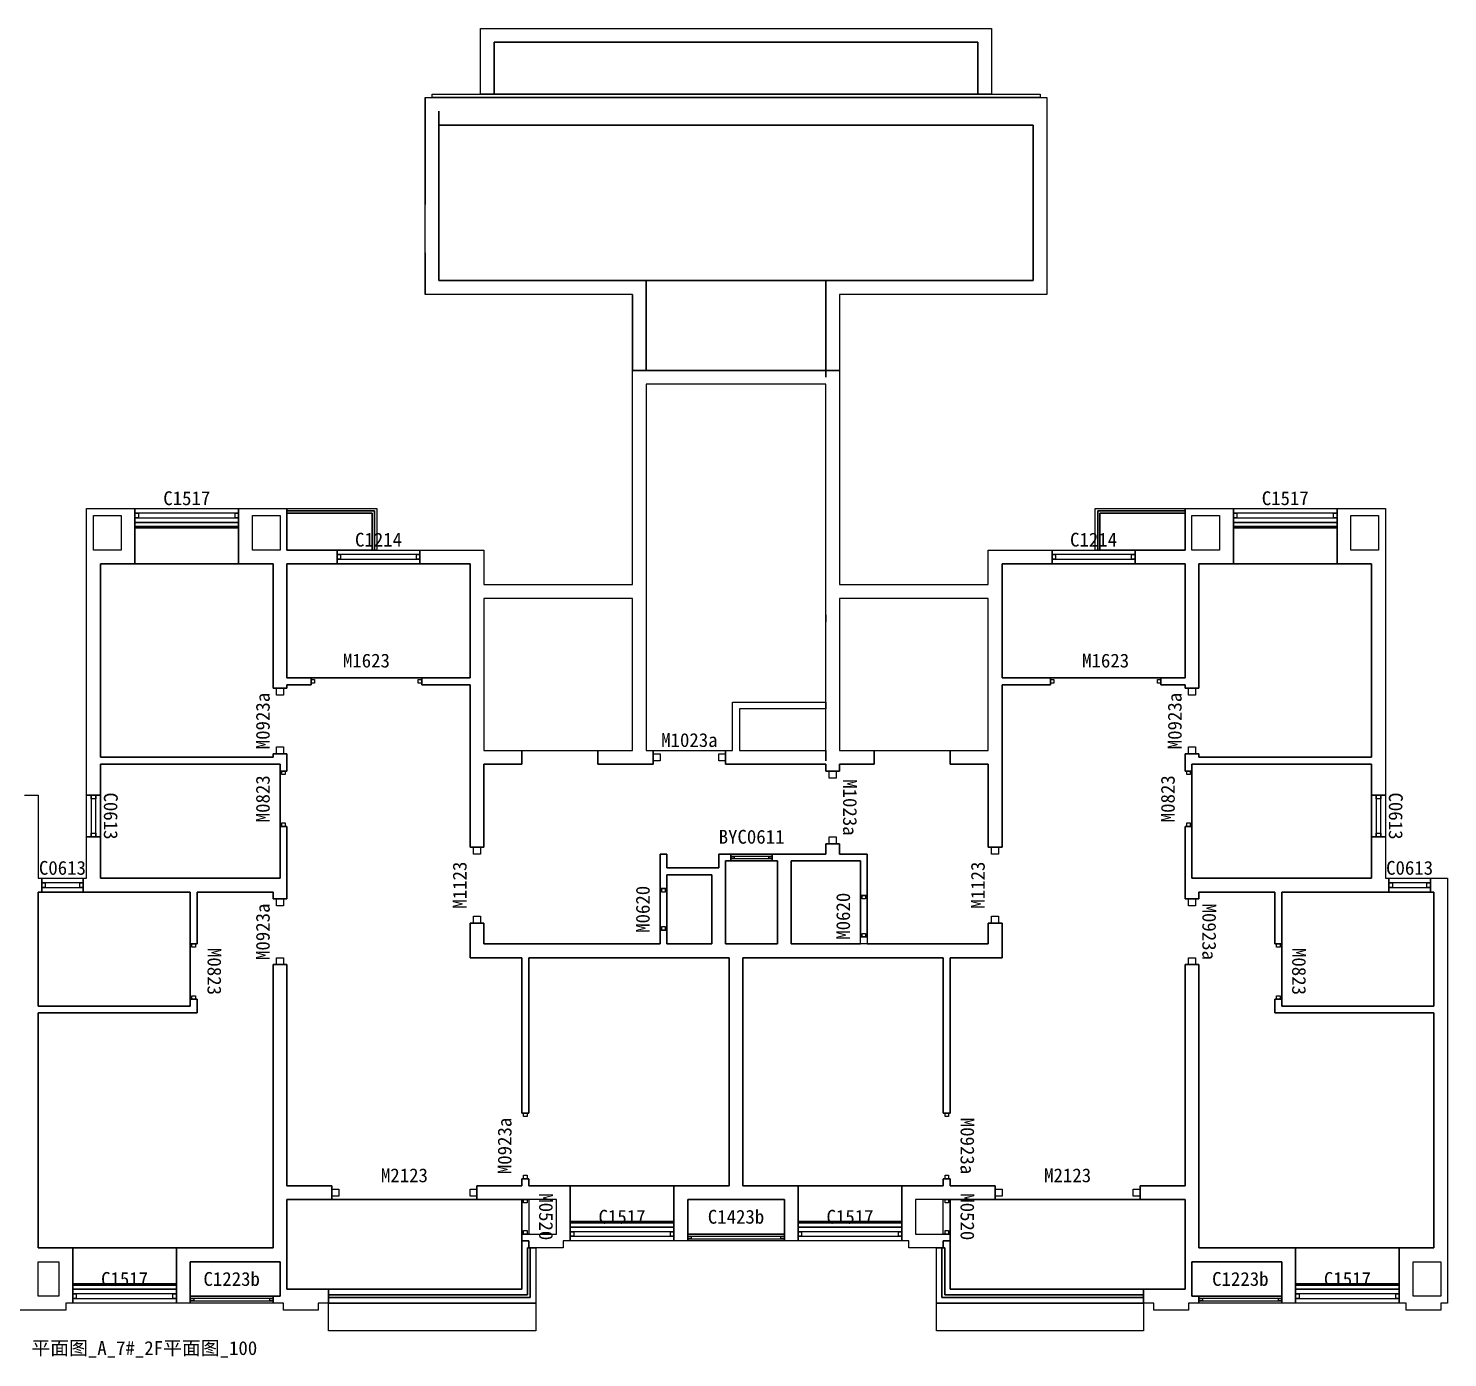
# Model space of a CAD drawing. Extents: x -200 to 40800, y -888 to 18350.
# Drawn here: x 20257 to 40800, y -888 to 18350 of the extents above; entities that cross this region are included whole.
import ezdxf
from ezdxf.enums import TextEntityAlignment as Align

# ---------------------------------------------------------------- set-up
doc = ezdxf.new("R2010")
doc.units = 0
doc.header["$LTSCALE"] = 1000
doc.header["$MEASUREMENT"] = 0
doc.layers.get('DEFPOINTS').update_dxf_attribs({"color": 8, "linetype": 'CONTINUOUS'})
for name, color, linetype in [('AE-FLOR', 151, 'CONTINUOUS'), ('AE-HDWR', 8, 'CONTINUOUS'), ('AE-WALL', 255, 'CONTINUOUS'), ('AE-WIND', 11, 'CONTINUOUS')]:
    doc.layers.add(name, color=color, linetype=linetype)
doc.layers.add('DEFPOINTS-1', color=8, linetype='CONTINUOUS', plot=False)
doc.styles.get("Standard").update_dxf_attribs({"font": 'Stfangso_1.ttf', "width": 0.7})

msp = doc.modelspace()

# ---------------------------------------------------------------- linework, layer by layer
at = {"layer": 'AE-FLOR', "linetype": 'Continuous'}
msp.add_line((31800, 9860), (31800, 9760), dxfattribs=at)
for points in [[(34000, 18150), (27000, 18150), (27000, 17400), (26800, 17400), (26800, 18350), (34200, 18350), (34200, 17400), (34000, 17400)], [(34000, 18150), (27000, 18150), (27000, 17400), (26800, 17400), (26800, 18350), (34200, 18350), (34200, 17400), (34000, 17400)], [(34000, 18150), (27000, 18150), (27000, 17400), (26800, 17400), (26800, 18350), (34200, 18350), (34200, 17400), (34000, 17400)], [(34000, 18150), (27000, 18150), (27000, 17400), (26800, 17400), (26800, 18350), (34200, 18350), (34200, 17400), (34000, 17400)], [(34000, 18150), (27000, 18150), (27000, 17400), (26800, 17400), (26800, 18350), (34200, 18350), (34200, 17400), (34000, 17400)], [(27000, 18150), (27000, 18150), (30500, 18150), (34000, 18150), (34000, 17400), (27000, 17400)], [(27000, 18150), (27000, 18150), (30500, 18150), (34000, 18150), (34000, 17400), (27000, 17400)], [(26000, 17350), (26000, 17350), (26000, 15800), (26000, 15800)], [(31800, 14700), (34800, 14700), (34800, 16950), (26200, 16950), (26200, 17150), (26200, 17150), (26200, 14700), (29200, 14700), (29200, 13400), (29000, 13400), (29000, 14500), (26000, 14500), (26000, 17350), (35000, 17350), (35000, 14500), (32000, 14500), (32000, 13400), (31800, 13400)], [(31800, 14700), (34800, 14700), (34800, 16950), (26200, 16950), (26200, 17150), (26200, 17150), (26200, 14700), (29200, 14700), (29200, 13400), (29000, 13400), (29000, 14500), (26000, 14500), (26000, 17350), (35000, 17350), (35000, 14500), (32000, 14500), (32000, 13400), (31800, 13400)], [(31800, 14700), (34800, 14700), (34800, 16950), (26200, 16950), (26200, 17150), (26200, 17150), (26200, 14700), (29200, 14700), (29200, 13400), (29000, 13400), (29000, 14500), (26000, 14500), (26000, 17350), (35000, 17350), (35000, 14500), (32000, 14500), (32000, 13400), (31800, 13400)], [(31800, 14700), (34800, 14700), (34800, 16950), (26200, 16950), (26200, 17150), (26200, 17150), (26200, 14700), (29200, 14700), (29200, 13400), (29000, 13400), (29000, 14500), (26000, 14500), (26000, 17350), (35000, 17350), (35000, 14500), (32000, 14500), (32000, 13400), (31800, 13400)], [(31800, 14700), (34800, 14700), (34800, 16950), (26200, 16950), (26200, 17150), (26200, 17150), (26200, 14700), (29200, 14700), (29200, 13400), (29000, 13400), (29000, 14500), (26000, 14500), (26000, 17350), (35000, 17350), (35000, 14500), (32000, 14500), (32000, 13400), (31800, 13400)], [(26100, 17400), (34900, 17400), (34900, 17350), (26100, 17350)], [(26200, 16950), (34800, 16950), (34800, 14700), (26200, 14700)], [(26200, 16950), (34800, 16950), (34800, 14700), (26200, 14700)], [(34800, 16950), (34800, 16950), (34800, 15800), (34800, 15800)], [(26000, 15100), (26000, 15100), (26000, 14500), (26000, 14500)], [(34800, 15100), (34800, 15100), (34800, 14700), (34800, 14700)], [(29200, 14700), (29200, 14700), (31800, 14700), (31800, 13400), (29200, 13400)], [(29200, 14700), (29200, 14700), (31800, 14700), (31800, 13400), (29200, 13400)], [(31800, 14700), (31800, 14700), (31800, 13400), (31800, 13304)], [(29000, 14500), (29000, 14500), (29000, 13400), (29000, 13400)], [(21800, 11400), (23300, 11400), (23300, 11333), (21800, 11333)], [(25265, 11365), (24000, 11365), (24000, 11400), (25300, 11400), (25300, 10800), (25265, 10800)], [(25265, 11365), (24000, 11365), (24000, 11400), (25300, 11400), (25300, 10800), (25265, 10800)], [(24000, 11335), (25235, 11335), (25235, 10800), (24000, 10800)], [(24000, 11335), (25235, 11335), (25235, 10800), (24000, 10800)], [(35700, 11400), (37000, 11400), (37000, 11365), (35735, 11365), (35735, 10800), (35700, 10800)], [(35700, 11400), (37000, 11400), (37000, 11365), (35735, 11365), (35735, 10800), (35700, 10800)], [(35765, 11335), (37000, 11335), (37000, 10800), (35765, 10800)], [(35765, 11335), (37000, 11335), (37000, 10800), (35765, 10800)], [(37700, 11400), (39200, 11400), (39200, 11333), (37700, 11333)], [(21800, 11267), (23300, 11267), (23300, 11200), (21800, 11200)], [(21800, 11200), (23300, 11200), (23300, 11140), (21800, 11140)], [(21800, 11200), (23300, 11200), (23300, 11140), (21800, 11140)], [(21800, 11200), (23300, 11200), (23300, 11140), (21800, 11140)], [(21800, 11200), (23300, 11200), (23300, 11140), (21800, 11140)], [(21800, 11200), (23300, 11200), (23300, 11140), (21800, 11140)], [(21800, 10600), (21800, 11120), (23300, 11120), (23300, 10600)], [(21800, 10600), (21800, 11120), (23300, 11120), (23300, 10600)], [(21800, 10600), (21800, 11120), (23300, 11120), (23300, 10600)], [(21800, 10600), (21800, 11120), (23300, 11120), (23300, 10600)], [(21800, 10600), (21800, 11120), (23300, 11120), (23300, 10600)], [(37700, 11267), (39200, 11267), (39200, 11200), (37700, 11200)], [(37700, 11200), (39200, 11200), (39200, 11140), (37700, 11140)], [(37700, 11200), (39200, 11200), (39200, 11140), (37700, 11140)], [(37700, 11200), (39200, 11200), (39200, 11140), (37700, 11140)], [(37700, 11200), (39200, 11200), (39200, 11140), (37700, 11140)], [(37700, 11200), (39200, 11200), (39200, 11140), (37700, 11140)], [(37700, 10600), (37700, 11120), (39200, 11120), (39200, 10600)], [(37700, 10600), (37700, 11120), (39200, 11120), (39200, 10600)], [(37700, 10600), (37700, 11120), (39200, 11120), (39200, 10600)], [(37700, 10600), (37700, 11120), (39200, 11120), (39200, 10600)], [(37700, 10600), (37700, 11120), (39200, 11120), (39200, 10600)], [(24725, 10800), (25925, 10800), (25925, 10733), (24725, 10733)], [(35075, 10800), (36275, 10800), (36275, 10733), (35075, 10733)], [(37200, 4800), (37000, 4800), (37000, 1600), (36350, 1600), (36350, 1400), (34250, 1400), (34250, 1600), (33600, 1600), (33600, 1700), (33500, 1700), (33500, 1600), (31400, 1600), (30600, 1600), (30600, 4900), (33500, 4900), (33500, 2650), (33600, 2650), (33600, 4900), (34350, 4900), (34350, 5400), (34150, 5400), (34150, 5100), (31300, 5100), (31300, 6300), (32300, 6300), (32300, 5200), (32400, 5200), (32400, 6400), (32000, 6400), (32000, 6550), (31800, 6550), (31800, 6400), (30250, 6400), (30250, 6200), (29500, 6200), (29500, 6400), (29400, 6400), (29400, 5100), (26850, 5100), (26850, 5400), (26650, 5400), (26650, 4900), (27400, 4900), (27400, 2650), (27500, 2650), (27500, 4900), (30400, 4900), (30400, 1600), (28100, 1600), (27500, 1600), (27500, 1700), (27400, 1700), (27400, 1600), (26750, 1600), (26750, 1400), (24650, 1400), (24650, 1600), (24000, 1600), (24000, 4800), (23800, 4800), (23800, 700), (20400, 700), (20400, 4100), (22700, 4100), (22700, 4300), (22600, 4300), (22600, 5100), (22700, 5100), (22700, 5850), (23800, 5850), (23800, 5750), (24000, 5750), (24000, 6800), (23900, 6800), (23900, 7600), (24000, 7600), (24000, 7850), (23800, 7850), (23800, 7800), (21300, 7800), (21300, 10600), (23800, 10600), (23800, 8800), (24000, 8800), (24000, 8850), (24350, 8850), (24350, 8950), (25950, 8950), (25950, 8850), (26650, 8850), (26650, 6500), (26850, 6500), (26850, 7700), (27400, 7700), (27400, 7900), (28500, 7900), (28500, 7700), (29300, 7700), (29300, 7900), (30350, 7900), (30350, 7700), (31800, 7700), (31800, 7600), (32000, 7600), (32000, 7700), (32500, 7700), (32500, 7900), (33600, 7900), (33600, 7700), (34150, 7700), (34150, 6500), (34350, 6500), (34350, 8850), (35050, 8850), (35050, 8950), (36650, 8950), (36650, 8850), (37000, 8850), (37000, 8800), (37200, 8800), (37200, 10600), (39700, 10600), (39700, 7800), (37200, 7800), (37200, 7850), (37000, 7850), (37000, 7600), (37100, 7600), (37100, 6800), (37000, 6800), (37000, 5750), (37200, 5750), (37200, 5850), (38300, 5850), (38300, 5100), (38400, 5100), (38400, 4300), (38300, 4300), (38300, 4100), (40600, 4100), (40600, 700), (37200, 700)], [(37200, 4800), (37000, 4800), (37000, 1600), (36350, 1600), (36350, 1400), (34250, 1400), (34250, 1600), (33600, 1600), (33600, 1700), (33500, 1700), (33500, 1600), (31400, 1600), (30600, 1600), (30600, 4900), (33500, 4900), (33500, 2650), (33600, 2650), (33600, 4900), (34350, 4900), (34350, 5400), (34150, 5400), (34150, 5100), (31300, 5100), (31300, 6300), (32300, 6300), (32300, 5200), (32400, 5200), (32400, 6400), (32000, 6400), (32000, 6550), (31800, 6550), (31800, 6400), (30250, 6400), (30250, 6200), (29500, 6200), (29500, 6400), (29400, 6400), (29400, 5100), (26850, 5100), (26850, 5400), (26650, 5400), (26650, 4900), (27400, 4900), (27400, 2650), (27500, 2650), (27500, 4900), (30400, 4900), (30400, 1600), (28100, 1600), (27500, 1600), (27500, 1700), (27400, 1700), (27400, 1600), (26750, 1600), (26750, 1400), (24650, 1400), (24650, 1600), (24000, 1600), (24000, 4800), (23800, 4800), (23800, 700), (20400, 700), (20400, 4100), (22700, 4100), (22700, 4300), (22600, 4300), (22600, 5100), (22700, 5100), (22700, 5850), (23800, 5850), (23800, 5750), (24000, 5750), (24000, 6800), (23900, 6800), (23900, 7600), (24000, 7600), (24000, 7850), (23800, 7850), (23800, 7800), (21300, 7800), (21300, 10600), (23800, 10600), (23800, 8800), (24000, 8800), (24000, 8850), (24350, 8850), (24350, 8950), (25950, 8950), (25950, 8850), (26650, 8850), (26650, 6500), (26850, 6500), (26850, 7700), (27400, 7700), (27400, 7900), (28500, 7900), (28500, 7700), (29300, 7700), (29300, 7900), (30350, 7900), (30350, 7700), (31800, 7700), (31800, 7600), (32000, 7600), (32000, 7700), (32500, 7700), (32500, 7900), (33600, 7900), (33600, 7700), (34150, 7700), (34150, 6500), (34350, 6500), (34350, 8850), (35050, 8850), (35050, 8950), (36650, 8950), (36650, 8850), (37000, 8850), (37000, 8800), (37200, 8800), (37200, 10600), (39700, 10600), (39700, 7800), (37200, 7800), (37200, 7850), (37000, 7850), (37000, 7600), (37100, 7600), (37100, 6800), (37000, 6800), (37000, 5750), (37200, 5750), (37200, 5850), (38300, 5850), (38300, 5100), (38400, 5100), (38400, 4300), (38300, 4300), (38300, 4100), (40600, 4100), (40600, 700), (37200, 700)], [(24000, 10600), (26650, 10600), (26650, 8950), (24000, 8950)], [(24000, 10600), (26650, 10600), (26650, 8950), (24000, 8950)], [(24725, 10667), (25925, 10667), (25925, 10600), (24725, 10600)], [(34350, 10600), (37000, 10600), (37000, 8950), (34350, 8950)], [(34350, 10600), (37000, 10600), (37000, 8950), (34350, 8950)], [(35075, 10667), (36275, 10667), (36275, 10600), (35075, 10600)], [(21300, 7700), (23900, 7700), (23900, 6050), (21300, 6050)], [(37100, 7700), (39700, 7700), (39700, 6050), (37100, 6050)], [(21100, 7250), (21167, 7250), (21167, 6650), (21100, 6650)], [(21233, 7250), (21300, 7250), (21300, 6650), (21233, 6650)], [(39700, 7250), (39767, 7250), (39767, 6650), (39700, 6650)], [(39833, 7250), (39900, 7250), (39900, 6650), (39833, 6650)], [(30425, 6400), (31025, 6400), (31025, 6366), (30425, 6366)], [(30350, 6300), (31100, 6300), (31100, 5100), (30350, 5100)], [(30350, 6300), (31100, 6300), (31100, 5100), (30350, 5100)], [(30425, 6334), (31025, 6334), (31025, 6300), (30425, 6300)], [(20450, 6050), (21050, 6050), (21050, 5983), (20450, 5983)], [(29500, 6100), (30150, 6100), (30150, 5100), (29500, 5100)], [(29500, 6100), (30150, 6100), (30150, 5100), (29500, 5100)], [(39950, 6050), (40550, 6050), (40550, 5983), (39950, 5983)], [(20400, 5850), (22600, 5850), (22600, 4200), (20400, 4200)], [(20450, 5917), (21050, 5917), (21050, 5850), (20450, 5850)], [(29400, 5900), (29500, 5900), (29500, 5300), (29400, 5300)], [(32300, 5800), (32400, 5800), (32400, 5200), (32300, 5200)], [(38400, 5850), (40600, 5850), (40600, 4200), (38400, 4200)], [(39950, 5917), (40550, 5917), (40550, 5850), (39950, 5850)], [(28100, 1000), (28100, 1600), (29600, 1600), (29600, 1080), (28100, 1080), (28100, 1060), (29600, 1060), (29600, 1000)], [(28100, 1000), (28100, 1600), (29600, 1600), (29600, 1080), (28100, 1080), (28100, 1060), (29600, 1060), (29600, 1000)], [(28100, 1000), (28100, 1600), (29600, 1600), (29600, 1080), (28100, 1080), (28100, 1060), (29600, 1060), (29600, 1000)], [(28100, 1000), (28100, 1600), (29600, 1600), (29600, 1080), (28100, 1080), (28100, 1060), (29600, 1060), (29600, 1000)], [(28100, 1000), (28100, 1600), (29600, 1600), (29600, 1080), (28100, 1080), (28100, 1060), (29600, 1060), (29600, 1000)], [(31400, 1600), (32900, 1600), (32900, 1080), (31400, 1080)], [(31400, 1600), (32900, 1600), (32900, 1080), (31400, 1080)], [(31400, 1600), (32900, 1600), (32900, 1080), (31400, 1080)], [(31400, 1600), (32900, 1600), (32900, 1080), (31400, 1080)], [(31400, 1600), (32900, 1600), (32900, 1080), (31400, 1080)], [(24000, 1400), (27400, 1400), (27400, 700), (27400, 100), (24000, 100)], [(24000, 1400), (27400, 1400), (27400, 700), (27400, 100), (24000, 100)], [(27400, 1399), (27500, 1399), (27500, 900), (27400, 900)], [(29800, 1400), (31200, 1400), (31200, 900), (29800, 900)], [(29800, 1400), (31200, 1400), (31200, 900), (29800, 900)], [(33500, 1399), (33600, 1399), (33600, 900), (33500, 900)], [(33600, 1400), (37000, 1400), (37000, 100), (33600, 100)], [(33600, 1400), (37000, 1400), (37000, 100), (33600, 100)], [(31400, 1000), (31400, 1060), (32900, 1060), (32900, 1000)], [(31400, 1000), (31400, 1060), (32900, 1060), (32900, 1000)], [(31400, 1000), (31400, 1060), (32900, 1060), (32900, 1000)], [(31400, 1000), (31400, 1060), (32900, 1060), (32900, 1000)], [(31400, 1000), (31400, 1060), (32900, 1060), (32900, 1000)], [(28100, 1000), (29600, 1000), (29600, 933), (28100, 933)], [(28100, 867), (29600, 867), (29600, 800), (28100, 800)], [(29800, 900), (31200, 900), (31200, 866), (29800, 866)], [(29800, 900), (31200, 900), (31200, 866), (29800, 866)], [(29800, 900), (31200, 900), (31200, 866), (29800, 866)], [(29800, 900), (31200, 900), (31200, 866), (29800, 866)], [(29800, 900), (31200, 900), (31200, 866), (29800, 866)], [(29800, 833), (31200, 833), (31200, 800), (31200, 800), (29800, 800)], [(29800, 833), (31200, 833), (31200, 800), (31200, 800), (29800, 800)], [(29800, 833), (31200, 833), (31200, 800), (31200, 800), (29800, 800)], [(29800, 833), (31200, 833), (31200, 800), (31200, 800), (29800, 800)], [(29800, 833), (31200, 833), (31200, 800), (31200, 800), (29800, 800)], [(31400, 1000), (32900, 1000), (32900, 933), (31400, 933)], [(31400, 867), (32900, 867), (32900, 800), (31400, 800)], [(20900, 100), (20900, 700), (22400, 700), (22400, 180), (20900, 180), (20900, 160), (22400, 160), (22400, 100)], [(20900, 100), (20900, 700), (22400, 700), (22400, 180), (20900, 180), (20900, 160), (22400, 160), (22400, 100)], [(20900, 100), (20900, 700), (22400, 700), (22400, 180), (20900, 180), (20900, 160), (22400, 160), (22400, 100)], [(20900, 100), (20900, 700), (22400, 700), (22400, 180), (20900, 180), (20900, 160), (22400, 160), (22400, 100)], [(20900, 100), (20900, 700), (22400, 700), (22400, 180), (20900, 180), (20900, 160), (22400, 160), (22400, 100)], [(24600, 100), (27400, 100), (27400, 800), (27500, 800), (27500, 700), (27480, 700), (27480, 20), (24600, 20)], [(24600, 100), (27400, 100), (27400, 800), (27500, 800), (27500, 700), (27480, 700), (27480, 20), (24600, 20)], [(24600, 100), (27400, 100), (27400, 800), (27500, 800), (27500, 700), (27480, 700), (27480, 20), (24600, 20)], [(24600, 100), (27400, 100), (27400, 800), (27500, 800), (27500, 700), (27480, 700), (27480, 20), (24600, 20)], [(24600, 100), (27400, 100), (27400, 800), (27500, 800), (27500, 700), (27480, 700), (27480, 20), (24600, 20)], [(24600, -20), (27520, -20), (27520, 700), (27600, 700), (27600, -100), (24600, -100)], [(24600, -20), (27520, -20), (27520, 700), (27600, 700), (27600, -100), (24600, -100)], [(24600, -20), (27520, -20), (27520, 700), (27600, 700), (27600, -100), (24600, -100)], [(24600, -20), (27520, -20), (27520, 700), (27600, 700), (27600, -100), (24600, -100)], [(24600, -20), (27520, -20), (27520, 700), (27600, 700), (27600, -100), (24600, -100)], [(33400, 700), (33480, 700), (33480, -20), (36400, -20), (36400, -100), (33400, -100)], [(33400, 700), (33480, 700), (33480, -20), (36400, -20), (36400, -100), (33400, -100)], [(33400, 700), (33480, 700), (33480, -20), (36400, -20), (36400, -100), (33400, -100)], [(33400, 700), (33480, 700), (33480, -20), (36400, -20), (36400, -100), (33400, -100)], [(33400, 700), (33480, 700), (33480, -20), (36400, -20), (36400, -100), (33400, -100)], [(33520, 700), (33500, 700), (33500, 800), (33600, 800), (33600, 100), (36400, 100), (36400, 20), (33520, 20)], [(33520, 700), (33500, 700), (33500, 800), (33600, 800), (33600, 100), (36400, 100), (36400, 20), (33520, 20)], [(33520, 700), (33500, 700), (33500, 800), (33600, 800), (33600, 100), (36400, 100), (36400, 20), (33520, 20)], [(33520, 700), (33500, 700), (33500, 800), (33600, 800), (33600, 100), (36400, 100), (36400, 20), (33520, 20)], [(33520, 700), (33500, 700), (33500, 800), (33600, 800), (33600, 100), (36400, 100), (36400, 20), (33520, 20)], [(38600, 700), (40100, 700), (40100, 180), (38600, 180)], [(38600, 700), (40100, 700), (40100, 180), (38600, 180)], [(38600, 700), (40100, 700), (40100, 180), (38600, 180)], [(38600, 700), (40100, 700), (40100, 180), (38600, 180)], [(38600, 700), (40100, 700), (40100, 180), (38600, 180)], [(22600, 500), (23900, 500), (23900, 0), (22600, 0)], [(22600, 500), (23900, 500), (23900, 0), (22600, 0)], [(37100, 500), (38400, 500), (38400, 0), (37100, 0)], [(37100, 500), (38400, 500), (38400, 0), (37100, 0)], [(20900, 100), (22400, 100), (22400, 33), (20900, 33)], [(20900, 100), (22400, 100), (22400, 33), (20900, 33)], [(20900, 100), (22400, 100), (22400, 33), (20900, 33)], [(20900, 100), (22400, 100), (22400, 33), (20900, 33)], [(20900, 100), (22400, 100), (22400, 33), (20900, 33)], [(22601, 0), (23800, 0), (23800, -34), (22601, -34)], [(22601, 0), (23800, 0), (23800, -34), (22601, -34)], [(22601, 0), (23800, 0), (23800, -34), (22601, -34)], [(22601, 0), (23800, 0), (23800, -34), (22601, -34)], [(22601, 0), (23800, 0), (23800, -34), (22601, -34)], [(37200, 0), (38399, 0), (38399, -34), (37200, -34)], [(37200, 0), (38399, 0), (38399, -34), (37200, -34)], [(37200, 0), (38399, 0), (38399, -34), (37200, -34)], [(37200, 0), (38399, 0), (38399, -34), (37200, -34)], [(37200, 0), (38399, 0), (38399, -34), (37200, -34)], [(38600, 100), (38600, 160), (40100, 160), (40100, 100)], [(38600, 100), (38600, 160), (40100, 160), (40100, 100)], [(38600, 100), (38600, 160), (40100, 160), (40100, 100)], [(38600, 100), (38600, 160), (40100, 160), (40100, 100)], [(38600, 100), (38600, 160), (40100, 160), (40100, 100)], [(38600, 100), (40100, 100), (40100, 33), (38600, 33)], [(38600, 100), (40100, 100), (40100, 33), (38600, 33)], [(38600, 100), (40100, 100), (40100, 33), (38600, 33)], [(38600, 100), (40100, 100), (40100, 33), (38600, 33)], [(38600, 100), (40100, 100), (40100, 33), (38600, 33)], [(20900, -100), (20900, -33), (22400, -33), (22400, -100)], [(20900, -100), (20900, -33), (22400, -33), (22400, -100)], [(20900, -100), (20900, -33), (22400, -33), (22400, -100)], [(20900, -100), (20900, -33), (22400, -33), (22400, -100)], [(20900, -100), (20900, -33), (22400, -33), (22400, -100)], [(22601, -67), (23800, -67), (23800, -100), (22601, -100)], [(22601, -67), (23800, -67), (23800, -100), (22601, -100)], [(22601, -67), (23800, -67), (23800, -100), (22601, -100)], [(22601, -67), (23800, -67), (23800, -100), (22601, -100)], [(22601, -67), (23800, -67), (23800, -100), (22601, -100)], [(24600, -100), (27600, -100), (27600, -500), (24600, -500)], [(24600, -100), (27600, -100), (27600, -500), (24600, -500)], [(24600, -100), (27600, -100), (27600, -500), (24600, -500)], [(24600, -100), (27600, -100), (27600, -500), (24600, -500)], [(24600, -100), (27600, -100), (27600, -500), (24600, -500)], [(33400, -100), (36400, -100), (36400, -500), (33400, -500)], [(33400, -100), (36400, -100), (36400, -500), (33400, -500)], [(33400, -100), (36400, -100), (36400, -500), (33400, -500)], [(33400, -100), (36400, -100), (36400, -500), (33400, -500)], [(33400, -100), (36400, -100), (36400, -500), (33400, -500)], [(37200, -67), (38399, -67), (38399, -100), (37200, -100)], [(37200, -67), (38399, -67), (38399, -100), (37200, -100)], [(37200, -67), (38399, -67), (38399, -100), (37200, -100)], [(37200, -67), (38399, -67), (38399, -100), (37200, -100)], [(37200, -67), (38399, -67), (38399, -100), (37200, -100)], [(38600, -100), (38600, -33), (40100, -33), (40100, -100)], [(38600, -100), (38600, -33), (40100, -33), (40100, -100)], [(38600, -100), (38600, -33), (40100, -33), (40100, -100)], [(38600, -100), (38600, -33), (40100, -33), (40100, -100)], [(38600, -100), (38600, -33), (40100, -33), (40100, -100)]]:
    msp.add_lwpolyline(points, close=True, dxfattribs=at)
at = {"layer": 'AE-HDWR', "linetype": 'Continuous'}
for points in [[(25235, 11335), (24000, 11335), (24000, 11365), (25265, 11365), (25265, 10800), (25235, 10800)], [(35735, 11365), (37000, 11365), (37000, 11335), (35765, 11335), (35765, 10800), (35735, 10800)], [(21800, 11140), (23300, 11140), (23300, 11120), (21800, 11120)], [(37700, 11140), (39200, 11140), (39200, 11120), (37700, 11120)], [(28100, 1080), (29600, 1080), (29600, 1060), (28100, 1060)], [(31400, 1080), (32900, 1080), (32900, 1060), (31400, 1060)], [(24600, 20), (27480, 20), (27480, 700), (27520, 700), (27520, -20), (24600, -20)], [(33480, 700), (33520, 700), (33520, 20), (36400, 20), (36400, -20), (33480, -20)], [(20900, 180), (22400, 180), (22400, 160), (20900, 160)], [(38600, 180), (40100, 180), (40100, 160), (38600, 160)]]:
    msp.add_lwpolyline(points, close=True, dxfattribs=at)
at = {"layer": 'AE-WALL', "linetype": 'Continuous'}
for points in [[(34150, 7700), (33600, 7700), (33600, 7900), (34150, 7900), (34150, 10100), (32000, 10100), (32000, 7900), (32500, 7900), (32500, 7700), (32000, 7700), (32000, 7600), (31800, 7600), (31800, 7700), (30350, 7700), (30350, 7900), (30450, 7900), (30450, 8600), (31800, 8600), (31800, 8500), (30550, 8500), (30550, 7900), (31800, 7900), (31800, 7750), (31800, 7750), (31800, 10100), (31800, 10100), (31800, 13200), (29200, 13200), (29200, 7900), (29300, 7900), (29300, 7700), (28500, 7700), (28500, 7900), (29000, 7900), (29000, 10100), (26850, 10100), (26850, 7900), (27400, 7900), (27400, 7700), (26850, 7700), (26850, 6500), (26650, 6500), (26650, 8850), (25950, 8850), (25950, 8950), (26650, 8950), (26650, 10600), (25925, 10600), (25925, 10800), (26850, 10800), (26850, 10300), (29000, 10300), (29000, 13400), (32000, 13400), (32000, 10300), (34150, 10300), (34150, 10800), (35075, 10800), (35075, 10600), (34350, 10600), (34350, 8950), (35050, 8950), (35050, 8850), (34350, 8850), (34350, 6500), (34150, 6500)], [(21100, 11400), (21800, 11400), (21800, 10600), (21300, 10600), (21300, 7800), (23800, 7800), (23800, 7850), (24000, 7850), (24000, 7600), (23900, 7600), (23900, 7700), (21300, 7700), (21300, 7250), (21100, 7250)], [(21200, 11300), (21600, 11300), (21600, 10800), (21200, 10800)], [(23800, 10600), (23300, 10600), (23300, 11400), (24000, 11400), (24000, 10800), (24725, 10800), (24725, 10600), (24000, 10600), (24000, 8950), (24350, 8950), (24350, 8850), (24000, 8850), (24000, 8800), (23800, 8800)], [(23500, 11300), (23900, 11300), (23900, 10800), (23500, 10800)], [(37000, 8850), (36650, 8850), (36650, 8950), (37000, 8950), (37000, 10600), (36275, 10600), (36275, 10800), (37000, 10800), (37000, 11400), (37700, 11400), (37700, 10600), (37200, 10600), (37200, 8800), (37000, 8800)], [(39700, 7700), (37100, 7700), (37100, 7600), (37000, 7600), (37000, 7850), (37200, 7850), (37200, 7800), (39700, 7800), (39700, 10600), (39200, 10600), (39200, 11400), (39900, 11400), (39900, 7250), (39700, 7250)], [(37100, 11300), (37500, 11300), (37500, 10800), (37100, 10800)], [(39400, 11300), (39800, 11300), (39800, 10800), (39400, 10800)], [(22600, 5850), (21050, 5850), (21050, 6050), (21100, 6050), (21100, 6650), (21300, 6650), (21300, 6050), (23900, 6050), (23900, 6800), (24000, 6800), (24000, 5750), (23800, 5750), (23800, 5850), (22700, 5850), (22700, 5100), (22600, 5100)], [(38300, 5850), (37200, 5850), (37200, 5750), (37000, 5750), (37000, 6800), (37100, 6800), (37100, 6050), (39700, 6050), (39700, 6650), (39900, 6650), (39900, 6050), (39950, 6050), (39950, 5850), (38400, 5850), (38400, 5100), (38300, 5100)], [(31200, 1400), (29800, 1400), (29800, 800), (29600, 800), (29600, 1600), (30400, 1600), (30400, 4900), (27500, 4900), (27500, 2650), (27400, 2650), (27400, 4900), (26650, 4900), (26650, 5400), (26850, 5400), (26850, 5100), (29400, 5100), (29400, 5300), (29500, 5300), (29500, 5100), (30150, 5100), (30150, 6100), (29500, 6100), (29500, 5900), (29400, 5900), (29400, 6400), (29500, 6400), (29500, 6200), (30250, 6200), (30250, 6400), (30425, 6400), (30425, 6300), (30350, 6300), (30350, 5100), (31100, 5100), (31100, 6300), (31025, 6300), (31025, 6400), (31800, 6400), (31800, 6550), (32000, 6550), (32000, 6400), (32400, 6400), (32400, 5800), (32300, 5800), (32300, 6300), (31300, 6300), (31300, 5100), (32300, 5100), (32300, 5200), (32400, 5200), (32400, 5100), (34150, 5100), (34150, 5400), (34350, 5400), (34350, 4900), (33600, 4900), (33600, 2650), (33500, 2650), (33500, 4900), (30600, 4900), (30600, 1600), (31400, 1600), (31400, 800), (31200, 800)], [(40200, -100), (40100, -100), (40100, 700), (40600, 700), (40600, 4100), (38300, 4100), (38300, 4300), (38400, 4300), (38400, 4200), (40600, 4200), (40600, 5850), (40550, 5850), (40550, 6050), (40800, 6050), (40800, -100), (40700, -100), (40700, -200), (40200, -200)], [(23950, -100), (23800, -100), (23800, 0), (23900, 0), (23900, 500), (22600, 500), (22600, 0), (22601, 0), (22601, -34), (22600, -34), (22600, -67), (22601, -67), (22601, -100), (22400, -100), (22400, 700), (23800, 700), (23800, 4800), (24000, 4800), (24000, 1600), (24650, 1600), (24650, 1400), (24000, 1400), (24000, 100), (24600, 100), (24600, -100), (24450, -100), (24450, -200), (23950, -200)], [(36550, -100), (36400, -100), (36400, 100), (37000, 100), (37000, 1400), (36350, 1400), (36350, 1600), (37000, 1600), (37000, 4800), (37200, 4800), (37200, 700), (38600, 700), (38600, -100), (38399, -100), (38399, -67), (38400, -67), (38400, -34), (38399, -34), (38399, 0), (38400, 0), (38400, 500), (37100, 500), (37100, 0), (37200, 0), (37200, -100), (37050, -100), (37050, -200), (36550, -200)], [(27500, 800), (27400, 800), (27400, 900), (27900, 900), (27900, 1400), (27500, 1400), (27500, 1399), (27400, 1399), (27400, 1400), (26750, 1400), (26750, 1600), (27400, 1600), (27400, 1700), (27500, 1700), (27500, 1600), (28100, 1600), (28100, 800), (28000, 800), (28000, 700), (27500, 700)], [(33000, 800), (32900, 800), (32900, 1600), (33500, 1600), (33500, 1700), (33600, 1700), (33600, 1600), (34250, 1600), (34250, 1400), (33600, 1400), (33600, 1399), (33500, 1399), (33500, 1400), (33100, 1400), (33100, 900), (33600, 900), (33600, 800), (33500, 800), (33500, 700), (33000, 700)], [(20400, 500), (20700, 500), (20700, 0), (20400, 0)], [(40300, 500), (40700, 500), (40700, 0), (40300, 0)]]:
    msp.add_lwpolyline(points, close=True, dxfattribs=at)
msp.add_lwpolyline([(20200, 7250), (20400, 7250), (20400, 6050), (20450, 6050), (20450, 5850), (20400, 5850), (20400, 4200), (22600, 4200), (22600, 4300), (22700, 4300), (22700, 4100), (20400, 4100), (20400, 700), (20900, 700), (20900, -100), (20800, -100), (20800, -200), (19800, -200)], dxfattribs=at)
at = {"layer": 'AE-WIND', "linetype": 'Continuous'}
for points in [[(21800, 11400), (23300, 11400), (23300, 11333), (21800, 11333)], [(21800, 11400), (23300, 11400), (23300, 11333), (21800, 11333)], [(21800, 11333), (21850, 11333), (21850, 11267), (21800, 11267)], [(21800, 11333), (21850, 11333), (21850, 11267), (21800, 11267)], [(23250, 11333), (23300, 11333), (23300, 11267), (23250, 11267)], [(23250, 11333), (23300, 11333), (23300, 11267), (23250, 11267)], [(37700, 11400), (39200, 11400), (39200, 11333), (37700, 11333)], [(37700, 11400), (39200, 11400), (39200, 11333), (37700, 11333)], [(37700, 11333), (37750, 11333), (37750, 11267), (37700, 11267)], [(37700, 11333), (37750, 11333), (37750, 11267), (37700, 11267)], [(39150, 11333), (39200, 11333), (39200, 11267), (39150, 11267)], [(39150, 11333), (39200, 11333), (39200, 11267), (39150, 11267)], [(21800, 11267), (23300, 11267), (23300, 11200), (21800, 11200)], [(21800, 11267), (23300, 11267), (23300, 11200), (21800, 11200)], [(37700, 11267), (39200, 11267), (39200, 11200), (37700, 11200)], [(37700, 11267), (39200, 11267), (39200, 11200), (37700, 11200)], [(24725, 10800), (25925, 10800), (25925, 10733), (24725, 10733)], [(24725, 10800), (25925, 10800), (25925, 10733), (24725, 10733)], [(24725, 10733), (24775, 10733), (24775, 10667), (24725, 10667)], [(24725, 10733), (24775, 10733), (24775, 10667), (24725, 10667)], [(25875, 10733), (25925, 10733), (25925, 10667), (25875, 10667)], [(25875, 10733), (25925, 10733), (25925, 10667), (25875, 10667)], [(35075, 10800), (36275, 10800), (36275, 10733), (35075, 10733)], [(35075, 10800), (36275, 10800), (36275, 10733), (35075, 10733)], [(35075, 10733), (35125, 10733), (35125, 10667), (35075, 10667)], [(35075, 10733), (35125, 10733), (35125, 10667), (35075, 10667)], [(36225, 10733), (36275, 10733), (36275, 10667), (36225, 10667)], [(36225, 10733), (36275, 10733), (36275, 10667), (36225, 10667)], [(24725, 10667), (25925, 10667), (25925, 10600), (24725, 10600)], [(24725, 10667), (25925, 10667), (25925, 10600), (24725, 10600)], [(35075, 10667), (36275, 10667), (36275, 10600), (35075, 10600)], [(35075, 10667), (36275, 10667), (36275, 10600), (35075, 10600)], [(21100, 7250), (21167, 7250), (21167, 6650), (21100, 6650)], [(21100, 7250), (21167, 7250), (21167, 6650), (21100, 6650)], [(21167, 7250), (21233, 7250), (21233, 7200), (21167, 7200)], [(21167, 7250), (21233, 7250), (21233, 7200), (21167, 7200)], [(21233, 7250), (21300, 7250), (21300, 6650), (21233, 6650)], [(21233, 7250), (21300, 7250), (21300, 6650), (21233, 6650)], [(39700, 7250), (39767, 7250), (39767, 6650), (39700, 6650)], [(39700, 7250), (39767, 7250), (39767, 6650), (39700, 6650)], [(39767, 7250), (39833, 7250), (39833, 7200), (39767, 7200)], [(39767, 7250), (39833, 7250), (39833, 7200), (39767, 7200)], [(39833, 7250), (39900, 7250), (39900, 6650), (39833, 6650)], [(39833, 7250), (39900, 7250), (39900, 6650), (39833, 6650)], [(21167, 6700), (21233, 6700), (21233, 6650), (21167, 6650)], [(21167, 6700), (21233, 6700), (21233, 6650), (21167, 6650)], [(39767, 6700), (39833, 6700), (39833, 6650), (39767, 6650)], [(39767, 6700), (39833, 6700), (39833, 6650), (39767, 6650)], [(30425, 6400), (31025, 6400), (31025, 6366), (30425, 6366)], [(30425, 6400), (31025, 6400), (31025, 6366), (30425, 6366)], [(30425, 6366), (30475, 6366), (30475, 6334), (30425, 6334)], [(30425, 6366), (30475, 6366), (30475, 6334), (30425, 6334)], [(30425, 6334), (31025, 6334), (31025, 6300), (30425, 6300)], [(30425, 6334), (31025, 6334), (31025, 6300), (30425, 6300)], [(30975, 6366), (31025, 6366), (31025, 6334), (30975, 6334)], [(30975, 6366), (31025, 6366), (31025, 6334), (30975, 6334)], [(20450, 6050), (21050, 6050), (21050, 5983), (20450, 5983)], [(20450, 6050), (21050, 6050), (21050, 5983), (20450, 5983)], [(20450, 5983), (20500, 5983), (20500, 5917), (20450, 5917)], [(20450, 5983), (20500, 5983), (20500, 5917), (20450, 5917)], [(21000, 5983), (21050, 5983), (21050, 5917), (21000, 5917)], [(21000, 5983), (21050, 5983), (21050, 5917), (21000, 5917)], [(39950, 6050), (40550, 6050), (40550, 5983), (39950, 5983)], [(39950, 6050), (40550, 6050), (40550, 5983), (39950, 5983)], [(39950, 5983), (40000, 5983), (40000, 5917), (39950, 5917)], [(39950, 5983), (40000, 5983), (40000, 5917), (39950, 5917)], [(40500, 5983), (40550, 5983), (40550, 5917), (40500, 5917)], [(40500, 5983), (40550, 5983), (40550, 5917), (40500, 5917)], [(20450, 5917), (21050, 5917), (21050, 5850), (20450, 5850)], [(20450, 5917), (21050, 5917), (21050, 5850), (20450, 5850)], [(39950, 5917), (40550, 5917), (40550, 5850), (39950, 5850)], [(39950, 5917), (40550, 5917), (40550, 5850), (39950, 5850)], [(28100, 933), (28100, 1000), (29600, 1000), (29600, 933)], [(28100, 933), (28100, 1000), (29600, 1000), (29600, 933)], [(28100, 867), (28100, 933), (28150, 933), (28150, 867)], [(28100, 867), (28100, 933), (28150, 933), (28150, 867)], [(28100, 800), (28100, 867), (29600, 867), (29600, 800)], [(28100, 800), (28100, 867), (29600, 867), (29600, 800)], [(29550, 867), (29550, 933), (29600, 933), (29600, 867)], [(29550, 867), (29550, 933), (29600, 933), (29600, 867)], [(29800, 900), (31200, 900), (31200, 866), (29800, 866)], [(29800, 900), (31200, 900), (31200, 866), (29800, 866)], [(29800, 866), (29850, 866), (29850, 833), (29800, 833)], [(29800, 866), (29850, 866), (29850, 833), (29800, 833)], [(29800, 833), (31200, 833), (31200, 800), (29800, 800)], [(29800, 833), (31200, 833), (31200, 800), (29800, 800)], [(31150, 866), (31200, 866), (31200, 833), (31150, 833)], [(31150, 866), (31200, 866), (31200, 833), (31150, 833)], [(31400, 1000), (32900, 1000), (32900, 933), (31400, 933)], [(31400, 1000), (32900, 1000), (32900, 933), (31400, 933)], [(31400, 933), (31450, 933), (31450, 867), (31400, 867)], [(31400, 933), (31450, 933), (31450, 867), (31400, 867)], [(31400, 867), (32900, 867), (32900, 800), (31400, 800)], [(31400, 867), (32900, 867), (32900, 800), (31400, 800)], [(32850, 933), (32900, 933), (32900, 867), (32850, 867)], [(32850, 933), (32900, 933), (32900, 867), (32850, 867)], [(20900, 100), (22400, 100), (22400, 33), (20900, 33)], [(20900, 100), (22400, 100), (22400, 33), (20900, 33)], [(20900, 33), (20950, 33), (20950, -33), (20900, -33)], [(20900, 33), (20950, 33), (20950, -33), (20900, -33)], [(22350, 33), (22400, 33), (22400, -33), (22350, -33)], [(22350, 33), (22400, 33), (22400, -33), (22350, -33)], [(22600, -34), (22600, 0), (23800, 0), (23800, -34)], [(22600, -34), (22600, 0), (23800, 0), (23800, -34)], [(37200, 0), (38400, 0), (38400, -34), (37200, -34)], [(37200, 0), (38400, 0), (38400, -34), (37200, -34)], [(38600, 100), (40100, 100), (40100, 33), (38600, 33)], [(38600, 100), (40100, 100), (40100, 33), (38600, 33)], [(38600, 33), (38650, 33), (38650, -33), (38600, -33)], [(38600, 33), (38650, 33), (38650, -33), (38600, -33)], [(40050, 33), (40100, 33), (40100, -33), (40050, -33)], [(40050, 33), (40100, 33), (40100, -33), (40050, -33)], [(20900, -33), (22400, -33), (22400, -100), (20900, -100)], [(20900, -33), (22400, -33), (22400, -100), (20900, -100)], [(22600, -67), (22600, -34), (22650, -34), (22650, -67)], [(22600, -67), (22600, -34), (22650, -34), (22650, -67)], [(22600, -100), (22600, -67), (23800, -67), (23800, -100)], [(22600, -100), (22600, -67), (23800, -67), (23800, -100)], [(23750, -67), (23750, -34), (23800, -34), (23800, -67)], [(23750, -67), (23750, -34), (23800, -34), (23800, -67)], [(37200, -34), (37250, -34), (37250, -67), (37200, -67)], [(37200, -34), (37250, -34), (37250, -67), (37200, -67)], [(37200, -67), (38400, -67), (38400, -100), (37200, -100)], [(37200, -67), (38400, -67), (38400, -100), (37200, -100)], [(38350, -34), (38400, -34), (38400, -67), (38350, -67)], [(38350, -34), (38400, -34), (38400, -67), (38350, -67)], [(38600, -33), (40100, -33), (40100, -100), (38600, -100)], [(38600, -33), (40100, -33), (40100, -100), (38600, -100)]]:
    msp.add_lwpolyline(points, close=True, dxfattribs=at)
at = {"layer": 'DEFPOINTS-1', "linetype": 'Continuous'}
for points in [[(24350, 8925), (24400, 8925), (24400, 8875), (24350, 8875)], [(24350, 8925), (24400, 8925), (24400, 8875), (24350, 8875)], [(25900, 8925), (25950, 8925), (25950, 8875), (25900, 8875)], [(25900, 8925), (25950, 8925), (25950, 8875), (25900, 8875)], [(35050, 8925), (35100, 8925), (35100, 8875), (35050, 8875)], [(35050, 8925), (35100, 8925), (35100, 8875), (35050, 8875)], [(36600, 8925), (36650, 8925), (36650, 8875), (36600, 8875)], [(36600, 8925), (36650, 8925), (36650, 8875), (36600, 8875)], [(23850, 8800), (23950, 8800), (23950, 8700), (23850, 8700)], [(23850, 8800), (23950, 8800), (23950, 8700), (23850, 8700)], [(37050, 8800), (37150, 8800), (37150, 8700), (37050, 8700)], [(37050, 8800), (37150, 8800), (37150, 8700), (37050, 8700)], [(23850, 7950), (23950, 7950), (23950, 7850), (23850, 7850)], [(23850, 7950), (23950, 7950), (23950, 7850), (23850, 7850)], [(29300, 7850), (29400, 7850), (29400, 7750), (29300, 7750)], [(29300, 7850), (29400, 7850), (29400, 7750), (29300, 7750)], [(30250, 7850), (30350, 7850), (30350, 7750), (30250, 7750)], [(30250, 7850), (30350, 7850), (30350, 7750), (30250, 7750)], [(37050, 7950), (37150, 7950), (37150, 7850), (37050, 7850)], [(37050, 7950), (37150, 7950), (37150, 7850), (37050, 7850)], [(23925, 7600), (23975, 7600), (23975, 7550), (23925, 7550)], [(23925, 7600), (23975, 7600), (23975, 7550), (23925, 7550)], [(31850, 7600), (31950, 7600), (31950, 7500), (31850, 7500)], [(31850, 7600), (31950, 7600), (31950, 7500), (31850, 7500)], [(37025, 7600), (37075, 7600), (37075, 7550), (37025, 7550)], [(37025, 7600), (37075, 7600), (37075, 7550), (37025, 7550)], [(23925, 6850), (23975, 6850), (23975, 6800), (23925, 6800)], [(23925, 6850), (23975, 6850), (23975, 6800), (23925, 6800)], [(37025, 6850), (37075, 6850), (37075, 6800), (37025, 6800)], [(37025, 6850), (37075, 6850), (37075, 6800), (37025, 6800)], [(31850, 6650), (31950, 6650), (31950, 6550), (31850, 6550)], [(31850, 6650), (31950, 6650), (31950, 6550), (31850, 6550)], [(26700, 6500), (26800, 6500), (26800, 6400), (26700, 6400)], [(26700, 6500), (26800, 6500), (26800, 6400), (26700, 6400)], [(34200, 6500), (34300, 6500), (34300, 6400), (34200, 6400)], [(34200, 6500), (34300, 6500), (34300, 6400), (34200, 6400)], [(29425, 5850), (29425, 5900), (29475, 5900), (29475, 5850)], [(29425, 5850), (29425, 5900), (29475, 5900), (29475, 5850)], [(32325, 5750), (32325, 5800), (32375, 5800), (32375, 5750)], [(32325, 5750), (32325, 5800), (32375, 5800), (32375, 5750)], [(23850, 5650), (23850, 5750), (23950, 5750), (23950, 5650)], [(23850, 5650), (23850, 5750), (23950, 5750), (23950, 5650)], [(37050, 5750), (37150, 5750), (37150, 5650), (37050, 5650)], [(37050, 5750), (37150, 5750), (37150, 5650), (37050, 5650)], [(26700, 5500), (26800, 5500), (26800, 5400), (26700, 5400)], [(26700, 5500), (26800, 5500), (26800, 5400), (26700, 5400)], [(29425, 5300), (29425, 5350), (29475, 5350), (29475, 5300)], [(29425, 5300), (29425, 5350), (29475, 5350), (29475, 5300)], [(34200, 5500), (34300, 5500), (34300, 5400), (34200, 5400)], [(34200, 5500), (34300, 5500), (34300, 5400), (34200, 5400)], [(32325, 5200), (32325, 5250), (32375, 5250), (32375, 5200)], [(32325, 5200), (32325, 5250), (32375, 5250), (32375, 5200)], [(22625, 5100), (22675, 5100), (22675, 5050), (22625, 5050)], [(22625, 5100), (22675, 5100), (22675, 5050), (22625, 5050)], [(38325, 5100), (38375, 5100), (38375, 5050), (38325, 5050)], [(38325, 5100), (38375, 5100), (38375, 5050), (38325, 5050)], [(23850, 4800), (23850, 4900), (23950, 4900), (23950, 4800)], [(23850, 4800), (23850, 4900), (23950, 4900), (23950, 4800)], [(37050, 4900), (37150, 4900), (37150, 4800), (37050, 4800)], [(37050, 4900), (37150, 4900), (37150, 4800), (37050, 4800)], [(22625, 4350), (22675, 4350), (22675, 4300), (22625, 4300)], [(22625, 4350), (22675, 4350), (22675, 4300), (22625, 4300)], [(38325, 4350), (38375, 4350), (38375, 4300), (38325, 4300)], [(38325, 4350), (38375, 4350), (38375, 4300), (38325, 4300)], [(27425, 2600), (27425, 2650), (27475, 2650), (27475, 2600)], [(27425, 2600), (27425, 2650), (27475, 2650), (27475, 2600)], [(33525, 2650), (33575, 2650), (33575, 2600), (33525, 2600)], [(33525, 2650), (33575, 2650), (33575, 2600), (33525, 2600)], [(27425, 1700), (27425, 1750), (27475, 1750), (27475, 1700)], [(27425, 1700), (27425, 1750), (27475, 1750), (27475, 1700)], [(33525, 1750), (33575, 1750), (33575, 1700), (33525, 1700)], [(33525, 1750), (33575, 1750), (33575, 1700), (33525, 1700)], [(24650, 1550), (24750, 1550), (24750, 1450), (24650, 1450)], [(24650, 1550), (24750, 1550), (24750, 1450), (24650, 1450)], [(26650, 1550), (26750, 1550), (26750, 1450), (26650, 1450)], [(26650, 1550), (26750, 1550), (26750, 1450), (26650, 1450)], [(34250, 1550), (34350, 1550), (34350, 1450), (34250, 1450)], [(34250, 1550), (34350, 1550), (34350, 1450), (34250, 1450)], [(36250, 1550), (36350, 1550), (36350, 1450), (36250, 1450)], [(36250, 1550), (36350, 1550), (36350, 1450), (36250, 1450)], [(27425, 1400), (27475, 1400), (27475, 1350), (27425, 1350)], [(27425, 1400), (27475, 1400), (27475, 1350), (27425, 1350)], [(33525, 1400), (33575, 1400), (33575, 1350), (33525, 1350)], [(33525, 1400), (33575, 1400), (33575, 1350), (33525, 1350)], [(27425, 950), (27475, 950), (27475, 900), (27425, 900)], [(27425, 950), (27475, 950), (27475, 900), (27425, 900)], [(33525, 950), (33575, 950), (33575, 900), (33525, 900)], [(33525, 950), (33575, 950), (33575, 900), (33525, 900)]]:
    msp.add_lwpolyline(points, close=True, dxfattribs=at)

# ---------------------------------------------------------------- texts
at = {"layer": 'DEFPOINTS', "linetype": 'Continuous'}
for s, p in [('C1517', (22550, 11450)), ('C1517', (22550, 11450)), ('C1517', (38450, 11450)), ('C1517', (38450, 11450)), ('C1214', (25325, 10850)), ('C1214', (25325, 10850)), ('C1214', (35675, 10850)), ('C1214', (35675, 10850)), ('M1623', (25150, 9100)), ('M1623', (25150, 9100)), ('M1623', (35850, 9100)), ('M1623', (35850, 9100)), ('M1023a', (29825, 7950)), ('M1023a', (29825, 7950)), ('BYC0611', (30725, 6550)), ('BYC0611', (30725, 6550)), ('C0613', (20750, 6100)), ('C0613', (20750, 6100)), ('C0613', (40250, 6100)), ('C0613', (40250, 6100)), ('M2123', (25700, 1650)), ('M2123', (25700, 1650)), ('M2123', (35300, 1650)), ('M2123', (35300, 1650)), ('C1517', (28850, 1050)), ('C1517', (28850, 1050)), ('C1517', (32150, 1050)), ('C1517', (32150, 1050)), ('C1517', (21650, 150)), ('C1517', (21650, 150)), ('C1517', (39350, 150)), ('C1517', (39350, 150))]:
    msp.add_text(s, height=200, dxfattribs=at).set_placement(p, align=Align.CENTER)
for s, rotation, p in [('M0923a', 90, (23750, 8325)), ('M0923a', 90, (23750, 8325)), ('M0923a', 90, (36950, 8325)), ('M0923a', 90, (36950, 8325)), ('M0823', 90, (23750, 7200)), ('M0823', 90, (23750, 7200)), ('M1023a', -90, (32050, 7075)), ('M1023a', -90, (32050, 7075)), ('M0823', 90, (36850, 7200)), ('M0823', 90, (36850, 7200)), ('C0613', -90, (21350, 6950)), ('C0613', -90, (21350, 6950)), ('C0613', -90, (39950, 6950)), ('C0613', -90, (39950, 6950)), ('M1123', 90, (26600, 5950)), ('M1123', 90, (26600, 5950)), ('M1123', 90, (34100, 5950)), ('M1123', 90, (34100, 5950)), ('M0620', 90, (29250, 5600)), ('M0620', 90, (29250, 5600)), ('M0620', 90, (32150, 5500)), ('M0620', 90, (32150, 5500)), ('M0923a', 90, (23750, 5275)), ('M0923a', 90, (23750, 5275)), ('M0923a', -90, (37250, 5275)), ('M0923a', -90, (37250, 5275)), ('M0823', -90, (22850, 4700)), ('M0823', -90, (22850, 4700)), ('M0823', -90, (38550, 4700)), ('M0823', -90, (38550, 4700)), ('M0923a', 90, (27250, 2175)), ('M0923a', 90, (27250, 2175)), ('M0923a', -90, (33750, 2175)), ('M0923a', -90, (33750, 2175)), ('M0520', -90, (27650, 1150)), ('M0520', -90, (27650, 1150)), ('M0520', -90, (33750, 1150)), ('M0520', -90, (33750, 1150)), ('C1423b', 0, (30500, 1050)), ('C1423b', 0, (30500, 1050)), ('C1223b', 0, (23200, 150)), ('C1223b', 0, (23200, 150)), ('C1223b', 0, (37800, 150)), ('C1223b', 0, (37800, 150))]:
    msp.add_text(s, height=200, rotation=rotation, dxfattribs=at).set_placement(p, align=Align.CENTER)
at = {"layer": 'DEFPOINTS'}
msp.add_text('平面图_A_7#_2F平面图_100', height=200, dxfattribs=at).set_placement((20300, -850))

doc.saveas('drawing.dxf')
